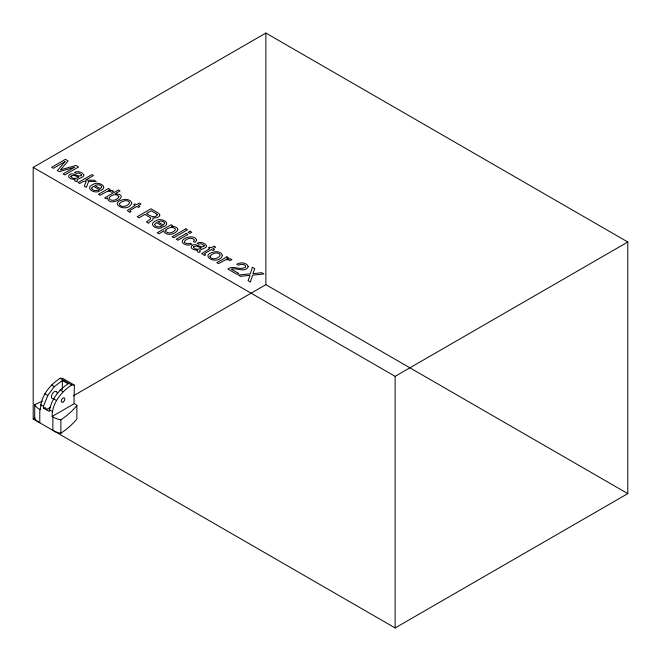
<?xml version="1.0" encoding="UTF-8"?>
<svg xmlns="http://www.w3.org/2000/svg" width="661" height="661" viewBox="0 0 661 661"><rect width="100%" height="100%" fill="white"/><g stroke="black" fill="none" stroke-linecap="round" stroke-linejoin="round"><path stroke-width="0.99" d="M74.396 385.132L73.958 403.854L52.145 416.447C51.93 403.417 61.217 391.766 71.776 384.966L74.396 385.132L62.762 378.414L60.143 378.249C49.583 385.049 40.296 396.699 40.519 409.729L39.792 409.308A15.36 8.866 0 0 1 34.703 404.689A105.9 61.143 0 0 1 42.428 401.177M43.428 406.366L47.79 395.46L54.326 386.644L62.324 380.488L68.141 383.843C58.449 389.924 51.095 400.12 49.245 411.406L43.428 408.052L43.428 406.366L40.519 404.689M33.199 167.382L265.871 33.05L627.801 242.009L627.801 493.618L395.129 627.95L33.199 418.991L33.199 167.382L395.129 376.34L627.801 242.009M46.336 409.729L50.773 407.159M33.199 418.991L34.983 417.959M73.313 395.832L265.871 284.66L627.801 493.618M60.143 378.249L71.776 384.966M51.418 384.966L54.326 386.644M60.143 389.998L63.051 391.676M44.882 393.774L47.79 395.46M53.599 398.814L56.507 400.492M49.245 409.729L52.145 411.406M52.145 416.447L52.872 416.86A15.36 8.866 0 0 0 60.87 419.801A105.9 61.143 0 0 0 76.866 405.532A56.202 32.447 0 0 0 74.519 403.557M395.129 376.34L395.129 627.95M265.871 33.05L265.871 284.66M76.866 405.532L76.866 418.958A105.9 61.143 0 0 1 60.87 433.236A15.36 8.866 0 0 1 52.872 430.294L52.872 416.86M62.324 380.488L62.324 389.486M60.87 419.801L60.87 433.236M39.792 409.308L39.792 422.743A15.36 8.866 0 0 1 34.703 418.124L34.703 404.689M52.872 398.781A4.115 2.371 -60 0 1 52.872 392.965A4.115 2.371 -60 0 1 57.234 393.361M43.428 408.052A4.115 2.371 -60 0 1 46.237 408.919M196.631 240.026L195.069 242.405L193.433 241.455L194.293 240.174L194.053 239.505C191.236 236.935 186.435 238.654 184.444 241.43A2.925 1.686 0 0 0 184.84 242.777L187.716 243.777L190.327 243.248L191.963 244.198L189.74 244.909A4.867 2.809 0 0 1 186.633 244.958C173.57 241.174 193.615 232.061 196.631 240.026M127.333 210.471L129.771 212.388L131.101 211.619L129.928 210.859L130.275 210.248L136.827 206.472L138.43 207.397L139.802 206.596L138.199 205.67L141 204.059L139.297 203.076L136.496 204.687L135.141 203.902L133.762 204.703L135.117 205.488L127.333 210.471M201.969 253.56L204.414 255.485L205.745 254.716L204.571 253.956L204.918 253.345L211.47 249.561L213.065 250.486L214.445 249.693L212.842 248.767L215.643 247.148L213.941 246.165L211.14 247.784L209.777 246.999L208.405 247.792L209.76 248.577L201.969 253.56M91.722 188.079C92.028 190.599 95.713 190.872 97.679 190.228L99.332 191.186C94.226 194.127 84.154 187.856 93.226 184.394C97.588 180.808 109.23 186.625 100.803 190.5L93.457 186.253L91.722 188.079M154.641 224.41C154.938 226.921 158.623 227.194 160.59 226.549L162.251 227.508C157.136 230.449 147.064 224.178 156.136 220.716C160.499 217.13 172.141 222.947 163.721 226.822L156.368 222.575L154.641 224.41M81.584 174.801L81.534 175.355C77.833 178.04 73.024 171.199 69.075 175.016C66.687 178.173 72.842 179.643 75.098 179.288L74.462 179.999L75.114 181.081L76.445 181.659L77.684 180.932C74.057 179.238 83.732 177.933 83.972 175.305L83.881 174.81C81.906 171.976 77.585 170.629 74.486 172.422L76.056 173.331L78.907 173.008L81.584 174.801M204.216 245.595L204.166 246.156C200.465 248.842 195.656 241.992 191.707 245.818C189.31 248.974 195.474 250.445 197.73 250.089L197.094 250.792L197.746 251.882L199.077 252.452L200.316 251.734C196.689 250.04 206.364 248.734 206.604 246.107L206.513 245.611C204.538 242.777 200.217 241.43 197.118 243.223L198.688 244.132L201.539 243.81L204.216 245.595M119.36 203.894L119.302 204.398C121.426 208.182 127.953 206.282 129.564 202.952L129.027 201.845L127.515 200.952A3.247 1.876 0 0 0 124.879 200.713L121.335 201.944L119.36 203.894M210.008 256.228L209.942 256.724C212.065 260.517 218.593 258.616 220.204 255.278L219.675 254.171L218.155 253.287A3.247 1.876 0 0 0 215.519 253.039L211.974 254.278L210.008 256.228M159.822 214.999L159.161 216.494L156.938 217.766L152.964 217.973L152.931 219.758L149.221 222.286L148.667 223.302L146.378 221.98L150.394 219.146L150.667 217.932L145.007 214.371L139.099 217.775L137.24 216.701L150.997 208.76L158.69 213.329L159.822 214.999M118.914 196.648C117.617 200.002 111.502 201.96 109.098 198.622L109.065 198.011C110.742 194.879 116.89 193.078 118.914 196.648M107.495 198.052C109.338 208.232 131.679 194.78 115.113 193.747L120.104 190.864L118.468 189.922L104.653 197.895L106.214 198.787L107.495 198.052M131.812 203.142C127.176 214.387 106.256 202.241 124.879 199.382A5.858 3.379 0 0 1 128.705 199.969L130.68 201.084L131.812 203.142M222.451 255.477C217.824 266.722 196.895 254.568 215.519 251.709A5.858 3.379 0 0 1 219.345 252.295L221.319 253.419L222.451 255.477M70.909 176.082L70.81 176.594C72.528 179.073 76.585 178.883 78.791 177.065L73.611 175.264L70.909 176.082M193.541 246.884L193.442 247.396C195.16 249.875 199.217 249.684 201.423 247.867L196.243 246.066L193.541 246.884M101.819 186.898L100.414 188.724L94.837 185.51C96.952 184.419 100.819 184.245 101.819 186.898M164.729 223.22L163.325 225.046L157.756 221.832C159.863 220.741 163.73 220.567 164.729 223.22M157.202 214.891C154.93 219.138 149.13 215.288 146.56 213.47L151.262 210.76L156.599 213.924L157.202 214.891M248.28 266.705C245.091 273.109 236.572 267.449 231.325 269.184L238.654 273.414L237.059 274.332L227.847 269.019C233.3 265.011 240.257 270.737 245.504 267.176L245.479 265.639L243.719 264.516L240.893 264.301L238.547 265.201L236.836 264.21C240.265 261.971 246.917 262.318 248.28 266.705M177.792 229.764C175.636 234.366 167.44 236.225 164.027 231.986L163.994 230.846L158.871 233.812L157.178 232.837L171.166 224.757L172.81 225.707L171.48 226.475C173.818 226.26 177.594 226.863 177.792 229.764M252.386 267.292L250.296 273.828L238.315 275.059L240.563 276.356L250.032 275.29L248.082 280.702L250.395 282.032L252.609 275.166L263.937 273.96L261.715 272.679L252.965 273.704L254.716 268.639L252.386 267.292M88.64 181.395L86.417 187.36L84.261 186.121L86.194 181.387L83.484 181.321L79.717 183.494L78.097 182.56L91.862 174.611L93.482 175.553L85.492 180.164L94.077 180.197L96.233 181.445L88.64 181.395M165.837 230.111L165.597 231.317C168.059 234.49 173.612 232.68 175.413 229.664L175.396 229.053C173.075 225.872 168.092 227.715 165.837 230.111M65.001 161.598L57.35 170.579L59.193 171.645L74.726 167.208L63.084 173.893L64.852 174.909L78.618 166.969L75.974 165.44L60.415 169.894L68.091 160.896L65.422 159.351L51.665 167.299L53.442 168.324L65.001 161.598M108.478 188.517L98.448 194.309L100.133 195.276L107.082 191.467L109.924 191.376L111.759 192.252L113.535 191.227L111.916 190.451L108.346 190.442L110.081 189.434L108.478 188.517M185.791 228.846L172.025 236.787L173.719 237.762L187.476 229.813L185.791 228.846M186.228 233.457L176.247 239.224L177.958 240.216L187.947 234.448L186.228 233.457M190.004 231.276L188.096 232.383L189.806 233.366L191.723 232.267L190.004 231.276M226.847 256.856L216.816 262.648L218.502 263.615L225.451 259.806L228.293 259.715L230.127 260.599L231.904 259.566L230.284 258.79L226.715 258.781L228.45 257.782L226.847 256.856M63.506 401.756A2.47 1.421 -60 0 0 64.291 397.939A2.47 1.421 -60 0 0 61.366 400.525A2.47 1.421 -60 0 0 63.506 401.756"/></g></svg>
